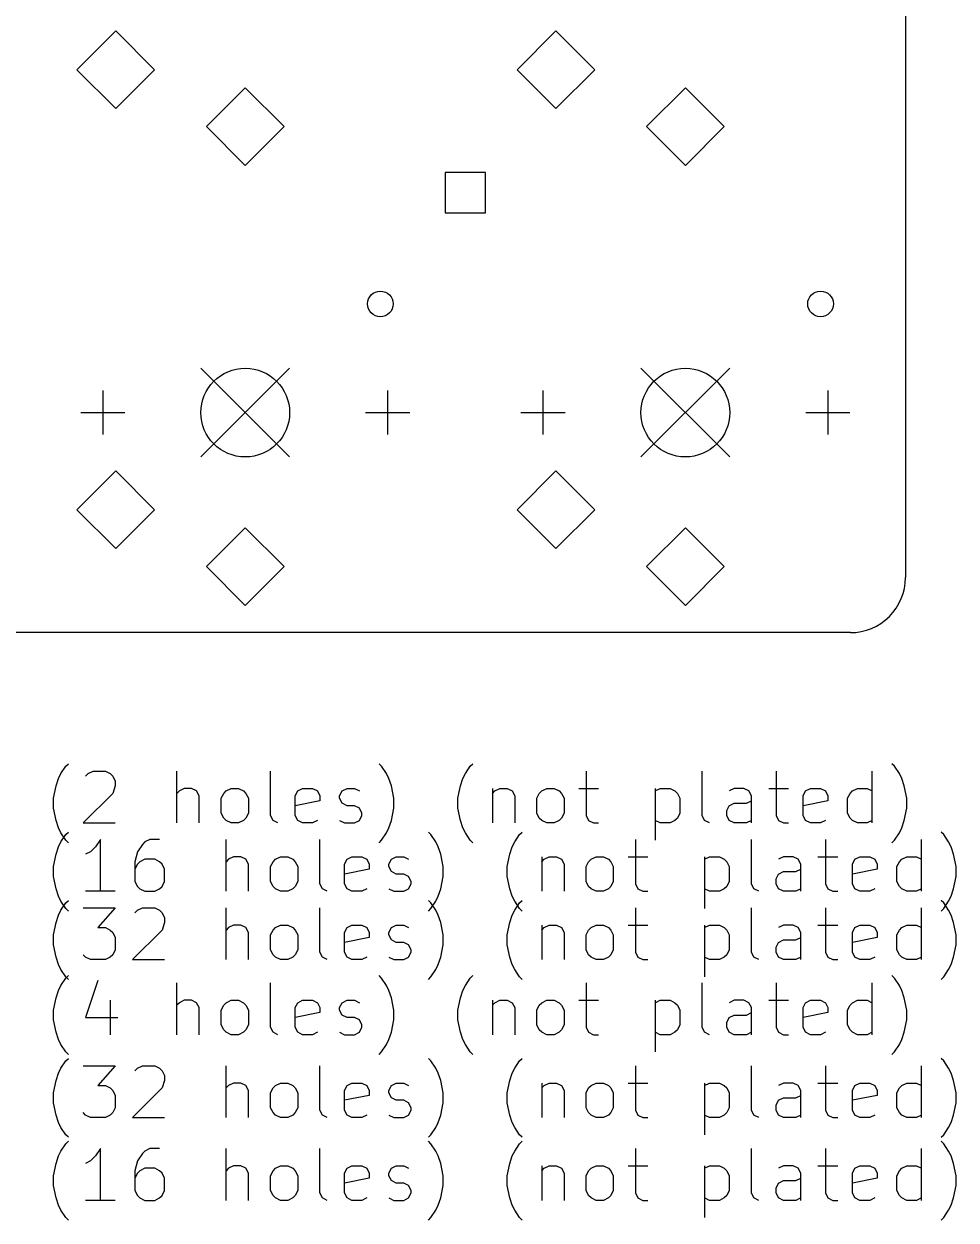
# Model space of a CAD drawing. Extents: x 72.3 to 144.3, y -105.6 to -13.5.
# Drawn here: x 108.33 to 144.33, y -105.57 to -59.36 of the extents above; entities that cross this region are included whole.
import ezdxf

# ---------------------------------------------------------------- set-up
doc = ezdxf.new("R2010")
doc.units = 0
doc.layers.add('BLACK', color=7, linetype='CONTINUOUS')

msp = doc.modelspace()

# ---------------------------------------------------------------- linework, layer by layer
at = {"layer": 'BLACK', "linetype": 'CONTINUOUS'}
for p, q in [((142.375, -17), (142.375, -80.75)), ((111.875, -59.625), (110.375, -61.125)), ((113.375, -61.125), (111.875, -59.625)), ((128.875, -59.625), (127.375, -61.125)), ((130.375, -61.125), (128.875, -59.625)), ((110.375, -61.125), (111.875, -62.625)), ((111.875, -62.625), (113.375, -61.125)), ((127.375, -61.125), (128.875, -62.625)), ((128.875, -62.625), (130.375, -61.125)), ((116.875, -61.825), (115.375, -63.325)), ((118.375, -63.325), (116.875, -61.825)), ((133.875, -61.825), (132.375, -63.325)), ((135.375, -63.325), (133.875, -61.825)), ((115.375, -63.325), (116.875, -64.825)), ((116.875, -64.825), (118.375, -63.325)), ((132.375, -63.325), (133.875, -64.825)), ((133.875, -64.825), (135.375, -63.325)), ((126.153, -65.0971), (124.597, -65.0971)), ((124.597, -65.0971), (124.597, -66.6528)), ((126.153, -66.6528), (126.153, -65.0971)), ((124.597, -66.6528), (126.153, -66.6528)), ((115.16, -72.6605), (118.589, -76.0895)), ((118.589, -72.6605), (115.16, -76.0895)), ((132.16, -72.6605), (135.589, -76.0895)), ((135.589, -72.6605), (132.16, -76.0895)), ((111.375, -73.5241), (111.375, -75.2259)), ((122.375, -73.5241), (122.375, -75.2259)), ((128.375, -73.5241), (128.375, -75.2259)), ((139.375, -73.5241), (139.375, -75.2259)), ((110.524, -74.375), (112.226, -74.375)), ((121.524, -74.375), (123.226, -74.375)), ((127.524, -74.375), (129.226, -74.375)), ((138.524, -74.375), (140.226, -74.375)), ((111.875, -76.625), (110.375, -78.125)), ((113.375, -78.125), (111.875, -76.625)), ((128.875, -76.625), (127.375, -78.125)), ((130.375, -78.125), (128.875, -76.625)), ((110.375, -78.125), (111.875, -79.625)), ((111.875, -79.625), (113.375, -78.125)), ((127.375, -78.125), (128.875, -79.625)), ((128.875, -79.625), (130.375, -78.125)), ((116.875, -78.825), (115.375, -80.325)), ((118.375, -80.325), (116.875, -78.825)), ((133.875, -78.825), (132.375, -80.325)), ((135.375, -80.325), (133.875, -78.825)), ((115.375, -80.325), (116.875, -81.825)), ((116.875, -81.825), (118.375, -80.325)), ((132.375, -80.325), (133.875, -81.825)), ((133.875, -81.825), (135.375, -80.325)), ((140.25, -82.875), (75.7916, -82.875)), ((109.758, -88.325), (109.949, -88.0392)), ((109.949, -88.0392), (110.044, -87.944)), ((110.806, -88.325), (110.996, -88.2297)), ((110.996, -88.2297), (111.473, -88.2297)), ((111.473, -88.2297), (111.663, -88.325)), ((114.234, -90.2297), (114.234, -88.2297)), ((117.854, -89.944), (117.854, -88.2297)), ((122.139, -88.0392), (122.044, -87.944)), ((122.33, -88.325), (122.139, -88.0392)), ((125.377, -88.325), (125.568, -88.0392)), ((125.568, -88.0392), (125.663, -87.944)), ((130.044, -88.2297), (130.044, -89.944)), ((134.52, -89.944), (134.52, -88.2297)), ((137.377, -88.2297), (137.377, -89.944)), ((141.092, -90.2297), (141.092, -88.2297)), ((141.949, -88.0392), (141.854, -87.944)), ((142.139, -88.325), (141.949, -88.0392)), ((109.568, -88.8012), (109.663, -88.5154)), ((109.663, -88.5154), (109.758, -88.325)), ((110.711, -88.4202), (110.806, -88.325)), ((111.663, -88.325), (111.758, -88.4202)), ((111.758, -88.4202), (111.854, -88.6107)), ((111.854, -88.6107), (111.854, -88.8012)), ((122.425, -88.5154), (122.33, -88.325)), ((122.52, -88.8012), (122.425, -88.5154)), ((125.187, -88.8012), (125.282, -88.5154)), ((125.282, -88.5154), (125.377, -88.325)), ((142.234, -88.5154), (142.139, -88.325)), ((142.33, -88.8012), (142.234, -88.5154)), ((109.473, -89.2773), (109.568, -88.8012)), ((111.758, -89.0869), (110.615, -90.2297)), ((111.854, -88.8012), (111.758, -89.0869)), ((114.33, -88.9916), (114.234, -89.0869)), ((114.52, -88.8964), (114.33, -88.9916)), ((114.806, -88.8964), (114.52, -88.8964)), ((114.996, -88.9916), (114.806, -88.8964)), ((115.092, -89.1821), (114.996, -88.9916)), ((115.092, -90.2297), (115.092, -89.1821)), ((115.949, -89.2773), (116.044, -89.0869)), ((116.044, -89.0869), (116.139, -88.9916)), ((116.139, -88.9916), (116.33, -88.8964)), ((116.33, -88.8964), (116.615, -88.8964)), ((116.615, -88.8964), (116.806, -88.9916)), ((116.806, -88.9916), (116.901, -89.0869)), ((116.901, -89.0869), (116.996, -89.2773)), ((118.806, -89.1821), (118.901, -88.9916)), ((118.806, -89.944), (118.806, -89.1821)), ((118.901, -88.9916), (119.092, -88.8964)), ((119.092, -88.8964), (119.473, -88.8964)), ((119.473, -88.8964), (119.663, -88.9916)), ((119.663, -88.9916), (119.758, -89.1821)), ((119.758, -89.1821), (119.758, -89.3726)), ((120.52, -89.1821), (120.615, -88.9916)), ((120.52, -89.2773), (120.52, -89.1821)), ((120.615, -88.9916), (120.806, -88.8964)), ((120.806, -88.8964), (121.092, -88.8964)), ((121.092, -88.8964), (121.282, -88.9916)), ((122.615, -89.2773), (122.52, -88.8012)), ((125.092, -89.2773), (125.187, -88.8012)), ((126.425, -88.8964), (126.425, -90.2297)), ((126.425, -89.0869), (126.52, -88.9916)), ((126.52, -88.9916), (126.711, -88.8964)), ((126.711, -88.8964), (126.996, -88.8964)), ((126.996, -88.8964), (127.187, -88.9916)), ((127.187, -88.9916), (127.282, -89.1821)), ((127.282, -89.1821), (127.282, -90.2297)), ((128.139, -89.2773), (128.234, -89.0869)), ((128.234, -89.0869), (128.33, -88.9916)), ((128.33, -88.9916), (128.52, -88.8964)), ((128.52, -88.8964), (128.806, -88.8964)), ((128.806, -88.8964), (128.996, -88.9916)), ((128.996, -88.9916), (129.092, -89.0869)), ((129.092, -89.0869), (129.187, -89.2773)), ((129.758, -88.8964), (130.52, -88.8964)), ((132.711, -88.8964), (132.711, -90.8964)), ((132.711, -88.9916), (132.901, -88.8964)), ((132.901, -88.8964), (133.282, -88.8964)), ((133.282, -88.8964), (133.473, -88.9916)), ((133.473, -88.9916), (133.568, -89.0869)), ((133.568, -89.0869), (133.663, -89.2773)), ((135.758, -88.8964), (135.568, -88.9916)), ((136.139, -88.8964), (135.758, -88.8964)), ((136.33, -88.9916), (136.139, -88.8964)), ((136.425, -89.1821), (136.33, -88.9916)), ((136.425, -90.2297), (136.425, -89.1821)), ((137.092, -88.8964), (137.854, -88.8964)), ((138.425, -89.1821), (138.52, -88.9916)), ((138.425, -89.944), (138.425, -89.1821)), ((138.52, -88.9916), (138.711, -88.8964)), ((138.711, -88.8964), (139.092, -88.8964)), ((139.092, -88.8964), (139.282, -88.9916)), ((139.282, -88.9916), (139.377, -89.1821)), ((139.377, -89.1821), (139.377, -89.3726)), ((140.139, -89.2773), (140.234, -89.0869)), ((140.234, -89.0869), (140.33, -88.9916)), ((140.33, -88.9916), (140.52, -88.8964)), ((140.52, -88.8964), (140.901, -88.8964)), ((140.901, -88.8964), (141.092, -88.9916)), ((142.425, -89.2773), (142.33, -88.8012)), ((109.473, -89.6583), (109.473, -89.2773)), ((109.568, -90.1345), (109.473, -89.6583)), ((115.949, -89.8488), (115.949, -89.2773)), ((116.996, -89.2773), (116.996, -89.8488)), ((119.758, -89.3726), (118.806, -89.5631)), ((120.615, -89.4678), (120.52, -89.2773)), ((120.806, -89.5631), (120.615, -89.4678)), ((121.092, -89.5631), (120.806, -89.5631)), ((121.282, -89.6583), (121.092, -89.5631)), ((121.377, -89.8488), (121.282, -89.6583)), ((122.52, -90.1345), (122.615, -89.6583)), ((122.615, -89.6583), (122.615, -89.2773)), ((125.092, -89.6583), (125.092, -89.2773)), ((125.187, -90.1345), (125.092, -89.6583)), ((128.139, -89.8488), (128.139, -89.2773)), ((129.187, -89.2773), (129.187, -89.8488)), ((133.663, -89.2773), (133.663, -89.8488)), ((135.473, -89.7535), (135.568, -89.5631)), ((135.568, -89.5631), (135.758, -89.4678)), ((135.758, -89.4678), (136.234, -89.4678)), ((136.234, -89.4678), (136.425, -89.3726)), ((139.377, -89.3726), (138.425, -89.5631)), ((140.139, -89.8488), (140.139, -89.2773)), ((142.33, -90.1345), (142.425, -89.6583)), ((142.425, -89.6583), (142.425, -89.2773)), ((116.044, -90.0392), (115.949, -89.8488)), ((116.139, -90.1345), (116.044, -90.0392)), ((116.901, -90.0392), (116.806, -90.1345)), ((116.996, -89.8488), (116.901, -90.0392)), ((117.949, -90.1345), (117.854, -89.944)), ((118.901, -90.1345), (118.806, -89.944)), ((121.282, -90.1345), (121.377, -89.944)), ((121.377, -89.944), (121.377, -89.8488)), ((128.234, -90.0392), (128.139, -89.8488)), ((128.33, -90.1345), (128.234, -90.0392)), ((129.092, -90.0392), (128.996, -90.1345)), ((129.187, -89.8488), (129.092, -90.0392)), ((130.044, -89.944), (130.139, -90.1345)), ((133.568, -90.0392), (133.473, -90.1345)), ((133.663, -89.8488), (133.568, -90.0392)), ((134.615, -90.1345), (134.52, -89.944)), ((135.473, -89.944), (135.473, -89.7535)), ((135.568, -90.1345), (135.473, -89.944)), ((137.377, -89.944), (137.473, -90.1345)), ((138.52, -90.1345), (138.425, -89.944)), ((140.234, -90.0392), (140.139, -89.8488)), ((140.33, -90.1345), (140.234, -90.0392)), ((109.663, -90.4202), (109.568, -90.1345)), ((109.758, -90.6107), (109.663, -90.4202)), ((110.615, -90.2297), (111.854, -90.2297)), ((116.33, -90.2297), (116.139, -90.1345)), ((116.615, -90.2297), (116.33, -90.2297)), ((116.806, -90.1345), (116.615, -90.2297)), ((118.139, -90.2297), (117.949, -90.1345)), ((119.092, -90.2297), (118.901, -90.1345)), ((119.473, -90.2297), (119.092, -90.2297)), ((119.663, -90.1345), (119.473, -90.2297)), ((120.52, -90.1345), (120.711, -90.2297)), ((120.711, -90.2297), (121.092, -90.2297)), ((121.092, -90.2297), (121.282, -90.1345)), ((122.33, -90.6107), (122.425, -90.4202)), ((122.425, -90.4202), (122.52, -90.1345)), ((125.282, -90.4202), (125.187, -90.1345)), ((125.377, -90.6107), (125.282, -90.4202)), ((128.52, -90.2297), (128.33, -90.1345)), ((128.806, -90.2297), (128.52, -90.2297)), ((128.996, -90.1345), (128.806, -90.2297)), ((130.139, -90.1345), (130.33, -90.2297)), ((130.33, -90.2297), (130.52, -90.2297)), ((132.901, -90.2297), (132.711, -90.1345)), ((133.282, -90.2297), (132.901, -90.2297)), ((133.473, -90.1345), (133.282, -90.2297)), ((134.806, -90.2297), (134.615, -90.1345)), ((135.758, -90.2297), (135.568, -90.1345)), ((136.234, -90.2297), (135.758, -90.2297)), ((136.425, -90.1345), (136.234, -90.2297)), ((137.473, -90.1345), (137.663, -90.2297)), ((137.663, -90.2297), (137.854, -90.2297)), ((138.711, -90.2297), (138.52, -90.1345)), ((139.092, -90.2297), (138.711, -90.2297)), ((139.282, -90.1345), (139.092, -90.2297)), ((140.52, -90.2297), (140.33, -90.1345)), ((140.901, -90.2297), (140.52, -90.2297)), ((141.092, -90.1345), (140.901, -90.2297)), ((142.139, -90.6107), (142.234, -90.4202)), ((142.234, -90.4202), (142.33, -90.1345)), ((109.663, -91.1554), (109.758, -90.965)), ((109.949, -90.8964), (109.758, -90.6107)), ((109.758, -90.965), (109.949, -90.6792)), ((109.949, -90.6792), (110.044, -90.584)), ((110.044, -90.9916), (109.949, -90.8964)), ((111.282, -90.8697), (111.092, -91.1554)), ((111.282, -92.8697), (111.282, -90.8697)), ((112.996, -90.965), (112.901, -91.0602)), ((113.187, -90.8697), (112.996, -90.965)), ((113.568, -90.8697), (113.187, -90.8697)), ((116.139, -92.8697), (116.139, -90.8697)), ((119.758, -92.584), (119.758, -90.8697)), ((122.044, -90.9916), (122.139, -90.8964)), ((122.139, -90.8964), (122.33, -90.6107)), ((124.044, -90.6792), (123.949, -90.584)), ((124.234, -90.965), (124.044, -90.6792)), ((124.33, -91.1554), (124.234, -90.965)), ((125.568, -90.8964), (125.377, -90.6107)), ((125.663, -90.9916), (125.568, -90.8964)), ((127.187, -91.1554), (127.282, -90.965)), ((127.282, -90.965), (127.473, -90.6792)), ((127.473, -90.6792), (127.568, -90.584)), ((131.949, -90.8697), (131.949, -92.584)), ((136.425, -92.584), (136.425, -90.8697)), ((139.282, -90.8697), (139.282, -92.584)), ((141.854, -90.9916), (141.949, -90.8964)), ((141.949, -90.8964), (142.139, -90.6107)), ((142.996, -92.8697), (142.996, -90.8697)), ((143.854, -90.6792), (143.758, -90.584)), ((144.044, -90.965), (143.854, -90.6792)), ((144.139, -91.1554), (144.044, -90.965)), ((109.473, -91.9173), (109.568, -91.4412)), ((109.568, -91.4412), (109.663, -91.1554)), ((110.901, -91.3459), (110.711, -91.4412)), ((111.092, -91.1554), (110.901, -91.3459)), ((112.711, -91.3459), (112.615, -91.7269)), ((112.901, -91.0602), (112.711, -91.3459)), ((124.425, -91.4412), (124.33, -91.1554)), ((124.52, -91.9173), (124.425, -91.4412)), ((126.996, -91.9173), (127.092, -91.4412)), ((127.092, -91.4412), (127.187, -91.1554)), ((144.234, -91.4412), (144.139, -91.1554)), ((144.33, -91.9173), (144.234, -91.4412)), ((109.473, -92.2983), (109.473, -91.9173)), ((112.615, -91.7269), (112.615, -92.4888)), ((112.711, -91.8221), (112.615, -92.0126)), ((112.806, -91.7269), (112.711, -91.8221)), ((112.996, -91.6316), (112.806, -91.7269)), ((113.377, -91.6316), (112.996, -91.6316)), ((113.568, -91.7269), (113.377, -91.6316)), ((113.663, -91.8221), (113.568, -91.7269)), ((113.758, -92.0126), (113.663, -91.8221)), ((116.234, -91.6316), (116.139, -91.7269)), ((116.425, -91.5364), (116.234, -91.6316)), ((116.711, -91.5364), (116.425, -91.5364)), ((116.901, -91.6316), (116.711, -91.5364)), ((116.996, -91.8221), (116.901, -91.6316)), ((116.996, -92.8697), (116.996, -91.8221)), ((117.854, -91.9173), (117.949, -91.7269)), ((117.854, -92.4888), (117.854, -91.9173)), ((117.949, -91.7269), (118.044, -91.6316)), ((118.044, -91.6316), (118.234, -91.5364)), ((118.234, -91.5364), (118.52, -91.5364)), ((118.52, -91.5364), (118.711, -91.6316)), ((118.711, -91.6316), (118.806, -91.7269)), ((118.806, -91.7269), (118.901, -91.9173)), ((118.901, -91.9173), (118.901, -92.4888)), ((120.711, -91.8221), (120.806, -91.6316)), ((120.711, -92.584), (120.711, -91.8221)), ((120.806, -91.6316), (120.996, -91.5364)), ((120.996, -91.5364), (121.377, -91.5364)), ((121.377, -91.5364), (121.568, -91.6316)), ((121.568, -91.6316), (121.663, -91.8221)), ((121.663, -91.8221), (121.663, -92.0126)), ((122.425, -91.8221), (122.52, -91.6316)), ((122.425, -91.9173), (122.425, -91.8221)), ((122.52, -92.1078), (122.425, -91.9173)), ((122.52, -91.6316), (122.711, -91.5364)), ((122.711, -91.5364), (122.996, -91.5364)), ((122.996, -91.5364), (123.187, -91.6316)), ((124.52, -92.2983), (124.52, -91.9173)), ((126.996, -92.2983), (126.996, -91.9173)), ((128.33, -91.5364), (128.33, -92.8697)), ((128.33, -91.7269), (128.425, -91.6316)), ((128.425, -91.6316), (128.615, -91.5364)), ((128.615, -91.5364), (128.901, -91.5364)), ((128.901, -91.5364), (129.092, -91.6316)), ((129.092, -91.6316), (129.187, -91.8221)), ((129.187, -91.8221), (129.187, -92.8697)), ((130.044, -91.9173), (130.139, -91.7269)), ((130.044, -92.4888), (130.044, -91.9173)), ((130.139, -91.7269), (130.234, -91.6316)), ((130.234, -91.6316), (130.425, -91.5364)), ((130.425, -91.5364), (130.711, -91.5364)), ((130.711, -91.5364), (130.901, -91.6316)), ((130.901, -91.6316), (130.996, -91.7269)), ((130.996, -91.7269), (131.092, -91.9173)), ((131.092, -91.9173), (131.092, -92.4888)), ((131.663, -91.5364), (132.425, -91.5364)), ((134.615, -91.5364), (134.615, -93.5364)), ((134.615, -91.6316), (134.806, -91.5364)), ((134.806, -91.5364), (135.187, -91.5364)), ((135.187, -91.5364), (135.377, -91.6316)), ((135.377, -91.6316), (135.473, -91.7269)), ((135.473, -91.7269), (135.568, -91.9173)), ((135.568, -91.9173), (135.568, -92.4888)), ((137.663, -91.5364), (137.473, -91.6316)), ((138.044, -91.5364), (137.663, -91.5364)), ((138.234, -91.6316), (138.044, -91.5364)), ((138.33, -91.8221), (138.234, -91.6316)), ((138.33, -92.8697), (138.33, -91.8221)), ((138.996, -91.5364), (139.758, -91.5364)), ((140.33, -91.8221), (140.425, -91.6316)), ((140.33, -92.584), (140.33, -91.8221)), ((140.425, -91.6316), (140.615, -91.5364)), ((140.615, -91.5364), (140.996, -91.5364)), ((140.996, -91.5364), (141.187, -91.6316)), ((141.187, -91.6316), (141.282, -91.8221)), ((141.282, -91.8221), (141.282, -92.0126)), ((142.044, -91.9173), (142.139, -91.7269)), ((142.044, -92.4888), (142.044, -91.9173)), ((142.139, -91.7269), (142.234, -91.6316)), ((142.234, -91.6316), (142.425, -91.5364)), ((142.425, -91.5364), (142.806, -91.5364)), ((142.806, -91.5364), (142.996, -91.6316)), ((144.33, -92.2983), (144.33, -91.9173)), ((109.568, -92.7745), (109.473, -92.2983)), ((113.758, -92.4888), (113.758, -92.0126)), ((121.663, -92.0126), (120.711, -92.2031)), ((122.711, -92.2031), (122.52, -92.1078)), ((122.996, -92.2031), (122.711, -92.2031)), ((123.187, -92.2983), (122.996, -92.2031)), ((123.282, -92.4888), (123.187, -92.2983)), ((124.425, -92.7745), (124.52, -92.2983)), ((127.092, -92.7745), (126.996, -92.2983)), ((137.377, -92.3935), (137.473, -92.2031)), ((137.377, -92.584), (137.377, -92.3935)), ((137.473, -92.2031), (137.663, -92.1078)), ((137.663, -92.1078), (138.139, -92.1078)), ((138.139, -92.1078), (138.33, -92.0126)), ((141.282, -92.0126), (140.33, -92.2031)), ((144.234, -92.7745), (144.33, -92.2983)), ((109.663, -93.0602), (109.568, -92.7745)), ((111.854, -92.8697), (110.711, -92.8697)), ((112.615, -92.4888), (112.711, -92.6792)), ((112.711, -92.6792), (112.806, -92.7745)), ((112.806, -92.7745), (112.996, -92.8697)), ((112.996, -92.8697), (113.377, -92.8697)), ((113.377, -92.8697), (113.568, -92.7745)), ((113.568, -92.7745), (113.663, -92.6792)), ((113.663, -92.6792), (113.758, -92.4888)), ((117.949, -92.6792), (117.854, -92.4888)), ((118.044, -92.7745), (117.949, -92.6792)), ((118.234, -92.8697), (118.044, -92.7745)), ((118.52, -92.8697), (118.234, -92.8697)), ((118.711, -92.7745), (118.52, -92.8697)), ((118.806, -92.6792), (118.711, -92.7745)), ((118.901, -92.4888), (118.806, -92.6792)), ((119.854, -92.7745), (119.758, -92.584)), ((120.044, -92.8697), (119.854, -92.7745)), ((120.806, -92.7745), (120.711, -92.584)), ((120.996, -92.8697), (120.806, -92.7745)), ((121.377, -92.8697), (120.996, -92.8697)), ((121.568, -92.7745), (121.377, -92.8697)), ((122.425, -92.7745), (122.615, -92.8697)), ((122.615, -92.8697), (122.996, -92.8697)), ((122.996, -92.8697), (123.187, -92.7745)), ((123.187, -92.7745), (123.282, -92.584)), ((123.282, -92.584), (123.282, -92.4888)), ((124.33, -93.0602), (124.425, -92.7745)), ((127.187, -93.0602), (127.092, -92.7745)), ((130.139, -92.6792), (130.044, -92.4888)), ((130.234, -92.7745), (130.139, -92.6792)), ((130.425, -92.8697), (130.234, -92.7745)), ((130.711, -92.8697), (130.425, -92.8697)), ((130.901, -92.7745), (130.711, -92.8697)), ((130.996, -92.6792), (130.901, -92.7745)), ((131.092, -92.4888), (130.996, -92.6792)), ((131.949, -92.584), (132.044, -92.7745)), ((132.044, -92.7745), (132.234, -92.8697)), ((132.234, -92.8697), (132.425, -92.8697)), ((134.806, -92.8697), (134.615, -92.7745)), ((135.187, -92.8697), (134.806, -92.8697)), ((135.377, -92.7745), (135.187, -92.8697)), ((135.473, -92.6792), (135.377, -92.7745)), ((135.568, -92.4888), (135.473, -92.6792)), ((136.52, -92.7745), (136.425, -92.584)), ((136.711, -92.8697), (136.52, -92.7745)), ((137.473, -92.7745), (137.377, -92.584)), ((137.663, -92.8697), (137.473, -92.7745)), ((138.139, -92.8697), (137.663, -92.8697)), ((138.33, -92.7745), (138.139, -92.8697)), ((139.282, -92.584), (139.377, -92.7745)), ((139.377, -92.7745), (139.568, -92.8697)), ((139.568, -92.8697), (139.758, -92.8697)), ((140.425, -92.7745), (140.33, -92.584)), ((140.615, -92.8697), (140.425, -92.7745)), ((140.996, -92.8697), (140.615, -92.8697)), ((141.187, -92.7745), (140.996, -92.8697)), ((142.139, -92.6792), (142.044, -92.4888)), ((142.234, -92.7745), (142.139, -92.6792)), ((142.425, -92.8697), (142.234, -92.7745)), ((142.806, -92.8697), (142.425, -92.8697)), ((142.996, -92.7745), (142.806, -92.8697)), ((144.139, -93.0602), (144.234, -92.7745)), ((109.758, -93.2507), (109.663, -93.0602)), ((109.949, -93.5364), (109.758, -93.2507)), ((109.758, -93.605), (109.949, -93.3192)), ((109.949, -93.3192), (110.044, -93.224)), ((124.044, -93.3192), (123.949, -93.224)), ((124.044, -93.5364), (124.234, -93.2507)), ((124.234, -93.605), (124.044, -93.3192)), ((124.234, -93.2507), (124.33, -93.0602)), ((127.282, -93.2507), (127.187, -93.0602)), ((127.473, -93.5364), (127.282, -93.2507)), ((127.282, -93.605), (127.473, -93.3192)), ((127.473, -93.3192), (127.568, -93.224)), ((143.854, -93.3192), (143.758, -93.224)), ((143.854, -93.5364), (144.044, -93.2507)), ((144.044, -93.605), (143.854, -93.3192)), ((144.044, -93.2507), (144.139, -93.0602)), ((109.568, -94.0812), (109.663, -93.7954)), ((109.663, -93.7954), (109.758, -93.605)), ((110.044, -93.6316), (109.949, -93.5364)), ((110.615, -93.5097), (111.854, -93.5097)), ((111.854, -93.5097), (111.187, -94.2716)), ((112.615, -93.7002), (112.711, -93.605)), ((112.711, -93.605), (112.901, -93.5097)), ((112.901, -93.5097), (113.377, -93.5097)), ((113.377, -93.5097), (113.568, -93.605)), ((113.568, -93.605), (113.663, -93.7002)), ((113.663, -93.7002), (113.758, -93.8907)), ((116.139, -95.5097), (116.139, -93.5097)), ((119.758, -95.224), (119.758, -93.5097)), ((123.949, -93.6316), (124.044, -93.5364)), ((124.33, -93.7954), (124.234, -93.605)), ((124.425, -94.0812), (124.33, -93.7954)), ((127.092, -94.0812), (127.187, -93.7954)), ((127.187, -93.7954), (127.282, -93.605)), ((127.568, -93.6316), (127.473, -93.5364)), ((131.949, -93.5097), (131.949, -95.224)), ((136.425, -95.224), (136.425, -93.5097)), ((139.282, -93.5097), (139.282, -95.224)), ((142.996, -95.5097), (142.996, -93.5097)), ((143.758, -93.6316), (143.854, -93.5364)), ((144.139, -93.7954), (144.044, -93.605)), ((144.234, -94.0812), (144.139, -93.7954)), ((109.473, -94.5573), (109.568, -94.0812)), ((111.187, -94.2716), (111.473, -94.2716)), ((111.473, -94.2716), (111.663, -94.3669)), ((113.758, -94.0812), (113.663, -94.3669)), ((113.758, -93.8907), (113.758, -94.0812)), ((116.234, -94.2716), (116.139, -94.3669)), ((116.425, -94.1764), (116.234, -94.2716)), ((116.711, -94.1764), (116.425, -94.1764)), ((116.901, -94.2716), (116.711, -94.1764)), ((116.996, -94.4621), (116.901, -94.2716)), ((117.949, -94.3669), (118.044, -94.2716)), ((118.044, -94.2716), (118.234, -94.1764)), ((118.234, -94.1764), (118.52, -94.1764)), ((118.52, -94.1764), (118.711, -94.2716)), ((118.711, -94.2716), (118.806, -94.3669)), ((120.711, -94.4621), (120.806, -94.2716)), ((120.806, -94.2716), (120.996, -94.1764)), ((120.996, -94.1764), (121.377, -94.1764)), ((121.377, -94.1764), (121.568, -94.2716)), ((121.568, -94.2716), (121.663, -94.4621)), ((122.425, -94.4621), (122.52, -94.2716)), ((122.52, -94.2716), (122.711, -94.1764)), ((122.711, -94.1764), (122.996, -94.1764)), ((122.996, -94.1764), (123.187, -94.2716)), ((124.52, -94.5573), (124.425, -94.0812)), ((126.996, -94.5573), (127.092, -94.0812)), ((128.33, -94.1764), (128.33, -95.5097)), ((128.33, -94.3669), (128.425, -94.2716)), ((128.425, -94.2716), (128.615, -94.1764)), ((128.615, -94.1764), (128.901, -94.1764)), ((128.901, -94.1764), (129.092, -94.2716)), ((129.092, -94.2716), (129.187, -94.4621)), ((130.139, -94.3669), (130.234, -94.2716)), ((130.234, -94.2716), (130.425, -94.1764)), ((130.425, -94.1764), (130.711, -94.1764)), ((130.711, -94.1764), (130.901, -94.2716)), ((130.901, -94.2716), (130.996, -94.3669)), ((131.663, -94.1764), (132.425, -94.1764)), ((134.615, -94.1764), (134.615, -96.1764)), ((134.615, -94.2716), (134.806, -94.1764)), ((134.806, -94.1764), (135.187, -94.1764)), ((135.187, -94.1764), (135.377, -94.2716)), ((135.377, -94.2716), (135.473, -94.3669)), ((137.663, -94.1764), (137.473, -94.2716)), ((138.044, -94.1764), (137.663, -94.1764)), ((138.234, -94.2716), (138.044, -94.1764)), ((138.33, -94.4621), (138.234, -94.2716)), ((138.996, -94.1764), (139.758, -94.1764)), ((140.33, -94.4621), (140.425, -94.2716)), ((140.425, -94.2716), (140.615, -94.1764)), ((140.615, -94.1764), (140.996, -94.1764)), ((140.996, -94.1764), (141.187, -94.2716)), ((141.187, -94.2716), (141.282, -94.4621)), ((142.139, -94.3669), (142.234, -94.2716)), ((142.234, -94.2716), (142.425, -94.1764)), ((142.425, -94.1764), (142.806, -94.1764)), ((142.806, -94.1764), (142.996, -94.2716)), ((144.33, -94.5573), (144.234, -94.0812)), ((109.473, -94.9383), (109.473, -94.5573)), ((111.663, -94.3669), (111.758, -94.4621)), ((111.758, -94.4621), (111.854, -94.6526)), ((111.854, -94.6526), (111.854, -95.1288)), ((113.663, -94.3669), (112.52, -95.5097)), ((116.996, -95.5097), (116.996, -94.4621)), ((117.854, -94.5573), (117.949, -94.3669)), ((117.854, -95.1288), (117.854, -94.5573)), ((118.806, -94.3669), (118.901, -94.5573)), ((118.901, -94.5573), (118.901, -95.1288)), ((120.711, -95.224), (120.711, -94.4621)), ((121.663, -94.6526), (120.711, -94.8431)), ((121.663, -94.4621), (121.663, -94.6526)), ((122.425, -94.5573), (122.425, -94.4621)), ((122.52, -94.7478), (122.425, -94.5573)), ((124.52, -94.9383), (124.52, -94.5573)), ((126.996, -94.9383), (126.996, -94.5573)), ((129.187, -94.4621), (129.187, -95.5097)), ((130.044, -94.5573), (130.139, -94.3669)), ((130.044, -95.1288), (130.044, -94.5573)), ((130.996, -94.3669), (131.092, -94.5573)), ((131.092, -94.5573), (131.092, -95.1288)), ((135.473, -94.3669), (135.568, -94.5573)), ((135.568, -94.5573), (135.568, -95.1288)), ((138.139, -94.7478), (138.33, -94.6526)), ((138.33, -95.5097), (138.33, -94.4621)), ((140.33, -95.224), (140.33, -94.4621)), ((141.282, -94.6526), (140.33, -94.8431)), ((141.282, -94.4621), (141.282, -94.6526)), ((142.044, -94.5573), (142.139, -94.3669)), ((142.044, -95.1288), (142.044, -94.5573)), ((144.33, -94.9383), (144.33, -94.5573)), ((109.568, -95.4145), (109.473, -94.9383)), ((111.854, -95.1288), (111.758, -95.3192)), ((117.949, -95.3192), (117.854, -95.1288)), ((118.901, -95.1288), (118.806, -95.3192)), ((122.711, -94.8431), (122.52, -94.7478)), ((122.996, -94.8431), (122.711, -94.8431)), ((123.187, -94.9383), (122.996, -94.8431)), ((123.282, -95.1288), (123.187, -94.9383)), ((123.282, -95.224), (123.282, -95.1288)), ((124.425, -95.4145), (124.52, -94.9383)), ((127.092, -95.4145), (126.996, -94.9383)), ((130.139, -95.3192), (130.044, -95.1288)), ((131.092, -95.1288), (130.996, -95.3192)), ((135.568, -95.1288), (135.473, -95.3192)), ((137.377, -95.0335), (137.473, -94.8431)), ((137.377, -95.224), (137.377, -95.0335)), ((137.473, -94.8431), (137.663, -94.7478)), ((137.663, -94.7478), (138.139, -94.7478)), ((142.139, -95.3192), (142.044, -95.1288)), ((144.234, -95.4145), (144.33, -94.9383)), ((109.663, -95.7002), (109.568, -95.4145)), ((110.711, -95.4145), (110.615, -95.3192)), ((110.901, -95.5097), (110.711, -95.4145)), ((111.473, -95.5097), (110.901, -95.5097)), ((111.663, -95.4145), (111.473, -95.5097)), ((111.758, -95.3192), (111.663, -95.4145)), ((112.52, -95.5097), (113.758, -95.5097)), ((118.044, -95.4145), (117.949, -95.3192)), ((118.234, -95.5097), (118.044, -95.4145)), ((118.52, -95.5097), (118.234, -95.5097)), ((118.711, -95.4145), (118.52, -95.5097)), ((118.806, -95.3192), (118.711, -95.4145)), ((119.854, -95.4145), (119.758, -95.224)), ((120.044, -95.5097), (119.854, -95.4145)), ((120.806, -95.4145), (120.711, -95.224)), ((120.996, -95.5097), (120.806, -95.4145)), ((121.377, -95.5097), (120.996, -95.5097)), ((121.568, -95.4145), (121.377, -95.5097)), ((122.425, -95.4145), (122.615, -95.5097)), ((122.615, -95.5097), (122.996, -95.5097)), ((122.996, -95.5097), (123.187, -95.4145)), ((123.187, -95.4145), (123.282, -95.224)), ((124.33, -95.7002), (124.425, -95.4145)), ((127.187, -95.7002), (127.092, -95.4145)), ((130.234, -95.4145), (130.139, -95.3192)), ((130.425, -95.5097), (130.234, -95.4145)), ((130.711, -95.5097), (130.425, -95.5097)), ((130.901, -95.4145), (130.711, -95.5097)), ((130.996, -95.3192), (130.901, -95.4145)), ((131.949, -95.224), (132.044, -95.4145)), ((132.044, -95.4145), (132.234, -95.5097)), ((132.234, -95.5097), (132.425, -95.5097)), ((134.806, -95.5097), (134.615, -95.4145)), ((135.187, -95.5097), (134.806, -95.5097)), ((135.377, -95.4145), (135.187, -95.5097)), ((135.473, -95.3192), (135.377, -95.4145)), ((136.52, -95.4145), (136.425, -95.224)), ((136.711, -95.5097), (136.52, -95.4145)), ((137.473, -95.4145), (137.377, -95.224)), ((137.663, -95.5097), (137.473, -95.4145)), ((138.139, -95.5097), (137.663, -95.5097)), ((138.33, -95.4145), (138.139, -95.5097)), ((139.282, -95.224), (139.377, -95.4145)), ((139.377, -95.4145), (139.568, -95.5097)), ((139.568, -95.5097), (139.758, -95.5097)), ((140.425, -95.4145), (140.33, -95.224)), ((140.615, -95.5097), (140.425, -95.4145)), ((140.996, -95.5097), (140.615, -95.5097)), ((141.187, -95.4145), (140.996, -95.5097)), ((142.234, -95.4145), (142.139, -95.3192)), ((142.425, -95.5097), (142.234, -95.4145)), ((142.806, -95.5097), (142.425, -95.5097)), ((142.996, -95.4145), (142.806, -95.5097)), ((144.139, -95.7002), (144.234, -95.4145)), ((109.758, -95.8907), (109.663, -95.7002)), ((109.949, -96.1764), (109.758, -95.8907)), ((109.949, -96.221), (110.044, -96.1258)), ((122.139, -96.221), (122.044, -96.1258)), ((124.044, -96.1764), (124.234, -95.8907)), ((124.234, -95.8907), (124.33, -95.7002)), ((125.568, -96.221), (125.663, -96.1258)), ((127.282, -95.8907), (127.187, -95.7002)), ((127.473, -96.1764), (127.282, -95.8907)), ((141.949, -96.221), (141.854, -96.1258)), ((143.854, -96.1764), (144.044, -95.8907)), ((144.044, -95.8907), (144.139, -95.7002)), ((109.663, -96.6972), (109.758, -96.5068)), ((109.758, -96.5068), (109.949, -96.221)), ((110.044, -96.2716), (109.949, -96.1764)), ((111.187, -96.3163), (110.711, -97.7449)), ((114.234, -98.4115), (114.234, -96.4115)), ((117.854, -98.1258), (117.854, -96.4115)), ((122.33, -96.5068), (122.139, -96.221)), ((122.425, -96.6972), (122.33, -96.5068)), ((123.949, -96.2716), (124.044, -96.1764)), ((125.282, -96.6972), (125.377, -96.5068)), ((125.377, -96.5068), (125.568, -96.221)), ((127.568, -96.2716), (127.473, -96.1764)), ((130.044, -96.4115), (130.044, -98.1258)), ((134.52, -98.1258), (134.52, -96.4115)), ((137.377, -96.4115), (137.377, -98.1258)), ((141.092, -98.4115), (141.092, -96.4115)), ((142.139, -96.5068), (141.949, -96.221)), ((142.234, -96.6972), (142.139, -96.5068)), ((143.758, -96.2716), (143.854, -96.1764)), ((109.473, -97.4591), (109.568, -96.983)), ((109.568, -96.983), (109.663, -96.6972)), ((122.52, -96.983), (122.425, -96.6972)), ((122.615, -97.4591), (122.52, -96.983)), ((125.092, -97.4591), (125.187, -96.983)), ((125.187, -96.983), (125.282, -96.6972)), ((142.33, -96.983), (142.234, -96.6972)), ((142.425, -97.4591), (142.33, -96.983)), ((109.473, -97.8401), (109.473, -97.4591)), ((111.663, -97.0782), (111.663, -98.4115)), ((114.33, -97.1734), (114.234, -97.2687)), ((114.52, -97.0782), (114.33, -97.1734)), ((114.806, -97.0782), (114.52, -97.0782)), ((114.996, -97.1734), (114.806, -97.0782)), ((115.092, -97.3639), (114.996, -97.1734)), ((115.092, -98.4115), (115.092, -97.3639)), ((115.949, -97.4591), (116.044, -97.2687)), ((115.949, -98.0306), (115.949, -97.4591)), ((116.044, -97.2687), (116.139, -97.1734)), ((116.139, -97.1734), (116.33, -97.0782)), ((116.33, -97.0782), (116.615, -97.0782)), ((116.615, -97.0782), (116.806, -97.1734)), ((116.806, -97.1734), (116.901, -97.2687)), ((116.901, -97.2687), (116.996, -97.4591)), ((116.996, -97.4591), (116.996, -98.0306)), ((118.806, -97.3639), (118.901, -97.1734)), ((118.806, -98.1258), (118.806, -97.3639)), ((118.901, -97.1734), (119.092, -97.0782)), ((119.092, -97.0782), (119.473, -97.0782)), ((119.473, -97.0782), (119.663, -97.1734)), ((119.663, -97.1734), (119.758, -97.3639)), ((119.758, -97.3639), (119.758, -97.5544)), ((120.52, -97.3639), (120.615, -97.1734)), ((120.52, -97.4591), (120.52, -97.3639)), ((120.615, -97.6496), (120.52, -97.4591)), ((120.615, -97.1734), (120.806, -97.0782)), ((120.806, -97.0782), (121.092, -97.0782)), ((121.092, -97.0782), (121.282, -97.1734)), ((122.615, -97.8401), (122.615, -97.4591)), ((125.092, -97.8401), (125.092, -97.4591)), ((126.425, -97.0782), (126.425, -98.4115)), ((126.425, -97.2687), (126.52, -97.1734)), ((126.52, -97.1734), (126.711, -97.0782)), ((126.711, -97.0782), (126.996, -97.0782)), ((126.996, -97.0782), (127.187, -97.1734)), ((127.187, -97.1734), (127.282, -97.3639)), ((127.282, -97.3639), (127.282, -98.4115)), ((128.139, -97.4591), (128.234, -97.2687)), ((128.139, -98.0306), (128.139, -97.4591)), ((128.234, -97.2687), (128.33, -97.1734)), ((128.33, -97.1734), (128.52, -97.0782)), ((128.52, -97.0782), (128.806, -97.0782)), ((128.806, -97.0782), (128.996, -97.1734)), ((128.996, -97.1734), (129.092, -97.2687)), ((129.092, -97.2687), (129.187, -97.4591)), ((129.187, -97.4591), (129.187, -98.0306)), ((129.758, -97.0782), (130.52, -97.0782)), ((132.711, -97.0782), (132.711, -99.0782)), ((132.711, -97.1734), (132.901, -97.0782)), ((132.901, -97.0782), (133.282, -97.0782)), ((133.282, -97.0782), (133.473, -97.1734)), ((133.473, -97.1734), (133.568, -97.2687)), ((133.568, -97.2687), (133.663, -97.4591)), ((133.663, -97.4591), (133.663, -98.0306)), ((135.758, -97.0782), (135.568, -97.1734)), ((136.139, -97.0782), (135.758, -97.0782)), ((136.33, -97.1734), (136.139, -97.0782)), ((136.425, -97.3639), (136.33, -97.1734)), ((136.425, -98.4115), (136.425, -97.3639)), ((137.092, -97.0782), (137.854, -97.0782)), ((138.425, -97.3639), (138.52, -97.1734)), ((138.425, -98.1258), (138.425, -97.3639)), ((138.52, -97.1734), (138.711, -97.0782)), ((138.711, -97.0782), (139.092, -97.0782)), ((139.092, -97.0782), (139.282, -97.1734)), ((139.282, -97.1734), (139.377, -97.3639)), ((139.377, -97.3639), (139.377, -97.5544)), ((140.139, -97.4591), (140.234, -97.2687)), ((140.139, -98.0306), (140.139, -97.4591)), ((140.234, -97.2687), (140.33, -97.1734)), ((140.33, -97.1734), (140.52, -97.0782)), ((140.52, -97.0782), (140.901, -97.0782)), ((140.901, -97.0782), (141.092, -97.1734)), ((142.425, -97.8401), (142.425, -97.4591)), ((109.568, -98.3163), (109.473, -97.8401)), ((110.711, -97.7449), (111.949, -97.7449)), ((119.758, -97.5544), (118.806, -97.7449)), ((120.806, -97.7449), (120.615, -97.6496)), ((121.092, -97.7449), (120.806, -97.7449)), ((121.282, -97.8401), (121.092, -97.7449)), ((121.377, -98.0306), (121.282, -97.8401)), ((122.52, -98.3163), (122.615, -97.8401)), ((125.187, -98.3163), (125.092, -97.8401)), ((135.473, -97.9353), (135.568, -97.7449)), ((135.473, -98.1258), (135.473, -97.9353)), ((135.568, -97.7449), (135.758, -97.6496)), ((135.758, -97.6496), (136.234, -97.6496)), ((136.234, -97.6496), (136.425, -97.5544)), ((139.377, -97.5544), (138.425, -97.7449)), ((142.33, -98.3163), (142.425, -97.8401)), ((109.663, -98.602), (109.568, -98.3163)), ((116.044, -98.221), (115.949, -98.0306)), ((116.139, -98.3163), (116.044, -98.221)), ((116.33, -98.4115), (116.139, -98.3163)), ((116.615, -98.4115), (116.33, -98.4115)), ((116.806, -98.3163), (116.615, -98.4115)), ((116.901, -98.221), (116.806, -98.3163)), ((116.996, -98.0306), (116.901, -98.221)), ((117.949, -98.3163), (117.854, -98.1258)), ((118.139, -98.4115), (117.949, -98.3163)), ((118.901, -98.3163), (118.806, -98.1258)), ((119.092, -98.4115), (118.901, -98.3163)), ((119.473, -98.4115), (119.092, -98.4115)), ((119.663, -98.3163), (119.473, -98.4115)), ((120.52, -98.3163), (120.711, -98.4115)), ((120.711, -98.4115), (121.092, -98.4115)), ((121.092, -98.4115), (121.282, -98.3163)), ((121.282, -98.3163), (121.377, -98.1258)), ((121.377, -98.1258), (121.377, -98.0306)), ((122.425, -98.602), (122.52, -98.3163)), ((125.282, -98.602), (125.187, -98.3163)), ((128.234, -98.221), (128.139, -98.0306)), ((128.33, -98.3163), (128.234, -98.221)), ((128.52, -98.4115), (128.33, -98.3163)), ((128.806, -98.4115), (128.52, -98.4115)), ((128.996, -98.3163), (128.806, -98.4115)), ((129.092, -98.221), (128.996, -98.3163)), ((129.187, -98.0306), (129.092, -98.221)), ((130.044, -98.1258), (130.139, -98.3163)), ((130.139, -98.3163), (130.33, -98.4115)), ((130.33, -98.4115), (130.52, -98.4115)), ((132.901, -98.4115), (132.711, -98.3163)), ((133.282, -98.4115), (132.901, -98.4115)), ((133.473, -98.3163), (133.282, -98.4115)), ((133.568, -98.221), (133.473, -98.3163)), ((133.663, -98.0306), (133.568, -98.221)), ((134.615, -98.3163), (134.52, -98.1258)), ((134.806, -98.4115), (134.615, -98.3163)), ((135.568, -98.3163), (135.473, -98.1258)), ((135.758, -98.4115), (135.568, -98.3163)), ((136.234, -98.4115), (135.758, -98.4115)), ((136.425, -98.3163), (136.234, -98.4115)), ((137.377, -98.1258), (137.473, -98.3163)), ((137.473, -98.3163), (137.663, -98.4115)), ((137.663, -98.4115), (137.854, -98.4115)), ((138.52, -98.3163), (138.425, -98.1258)), ((138.711, -98.4115), (138.52, -98.3163)), ((139.092, -98.4115), (138.711, -98.4115)), ((139.282, -98.3163), (139.092, -98.4115)), ((140.234, -98.221), (140.139, -98.0306)), ((140.33, -98.3163), (140.234, -98.221)), ((140.52, -98.4115), (140.33, -98.3163)), ((140.901, -98.4115), (140.52, -98.4115)), ((141.092, -98.3163), (140.901, -98.4115)), ((142.234, -98.602), (142.33, -98.3163)), ((109.758, -98.7925), (109.663, -98.602)), ((109.949, -99.0782), (109.758, -98.7925)), ((122.139, -99.0782), (122.33, -98.7925)), ((122.33, -98.7925), (122.425, -98.602)), ((125.377, -98.7925), (125.282, -98.602)), ((125.568, -99.0782), (125.377, -98.7925)), ((141.949, -99.0782), (142.139, -98.7925)), ((142.139, -98.7925), (142.234, -98.602)), ((110.044, -99.1734), (109.949, -99.0782)), ((109.949, -99.421), (110.044, -99.3258)), ((122.044, -99.1734), (122.139, -99.0782)), ((124.044, -99.421), (123.949, -99.3258)), ((125.663, -99.1734), (125.568, -99.0782)), ((127.473, -99.421), (127.568, -99.3258)), ((141.854, -99.1734), (141.949, -99.0782)), ((143.854, -99.421), (143.758, -99.3258)), ((109.663, -99.8972), (109.758, -99.7068)), ((109.758, -99.7068), (109.949, -99.421)), ((110.615, -99.6115), (111.854, -99.6115)), ((111.854, -99.6115), (111.187, -100.373)), ((112.615, -99.802), (112.711, -99.7068)), ((112.711, -99.7068), (112.901, -99.6115)), ((112.901, -99.6115), (113.377, -99.6115)), ((113.377, -99.6115), (113.568, -99.7068)), ((113.568, -99.7068), (113.663, -99.802)), ((113.663, -99.802), (113.758, -99.9925)), ((116.139, -101.612), (116.139, -99.6115)), ((119.758, -101.326), (119.758, -99.6115)), ((124.234, -99.7068), (124.044, -99.421)), ((124.33, -99.8972), (124.234, -99.7068)), ((127.187, -99.8972), (127.282, -99.7068)), ((127.282, -99.7068), (127.473, -99.421)), ((131.949, -99.6115), (131.949, -101.326)), ((136.425, -101.326), (136.425, -99.6115)), ((139.282, -99.6115), (139.282, -101.326)), ((142.996, -101.612), (142.996, -99.6115)), ((144.044, -99.7068), (143.854, -99.421)), ((144.139, -99.8972), (144.044, -99.7068)), ((109.473, -100.659), (109.568, -100.183)), ((109.568, -100.183), (109.663, -99.8972)), ((113.758, -100.183), (113.663, -100.469)), ((113.758, -99.9925), (113.758, -100.183)), ((116.425, -100.278), (116.234, -100.373)), ((116.711, -100.278), (116.425, -100.278)), ((116.901, -100.373), (116.711, -100.278)), ((118.044, -100.373), (118.234, -100.278)), ((118.234, -100.278), (118.52, -100.278)), ((118.52, -100.278), (118.711, -100.373)), ((120.806, -100.373), (120.996, -100.278)), ((120.996, -100.278), (121.377, -100.278)), ((121.377, -100.278), (121.568, -100.373)), ((122.52, -100.373), (122.711, -100.278)), ((122.711, -100.278), (122.996, -100.278)), ((122.996, -100.278), (123.187, -100.373)), ((124.425, -100.183), (124.33, -99.8972)), ((124.52, -100.659), (124.425, -100.183)), ((126.996, -100.659), (127.092, -100.183)), ((127.092, -100.183), (127.187, -99.8972)), ((128.33, -100.278), (128.33, -101.612)), ((128.425, -100.373), (128.615, -100.278)), ((128.615, -100.278), (128.901, -100.278)), ((128.901, -100.278), (129.092, -100.373)), ((130.234, -100.373), (130.425, -100.278)), ((130.425, -100.278), (130.711, -100.278)), ((130.711, -100.278), (130.901, -100.373)), ((131.663, -100.278), (132.425, -100.278)), ((134.615, -100.278), (134.615, -102.278)), ((134.615, -100.373), (134.806, -100.278)), ((134.806, -100.278), (135.187, -100.278)), ((135.187, -100.278), (135.377, -100.373)), ((137.663, -100.278), (137.473, -100.373)), ((138.044, -100.278), (137.663, -100.278)), ((138.234, -100.373), (138.044, -100.278)), ((138.996, -100.278), (139.758, -100.278)), ((140.425, -100.373), (140.615, -100.278)), ((140.615, -100.278), (140.996, -100.278)), ((140.996, -100.278), (141.187, -100.373)), ((142.234, -100.373), (142.425, -100.278)), ((142.425, -100.278), (142.806, -100.278)), ((142.806, -100.278), (142.996, -100.373)), ((144.234, -100.183), (144.139, -99.8972)), ((144.33, -100.659), (144.234, -100.183)), ((109.473, -101.04), (109.473, -100.659)), ((111.187, -100.373), (111.473, -100.373)), ((111.473, -100.373), (111.663, -100.469)), ((111.663, -100.469), (111.758, -100.564)), ((111.758, -100.564), (111.854, -100.754)), ((113.663, -100.469), (112.52, -101.612)), ((116.234, -100.373), (116.139, -100.469)), ((116.996, -100.564), (116.901, -100.373)), ((116.996, -101.612), (116.996, -100.564)), ((117.854, -100.659), (117.949, -100.469)), ((117.854, -101.231), (117.854, -100.659)), ((117.949, -100.469), (118.044, -100.373)), ((118.711, -100.373), (118.806, -100.469)), ((118.806, -100.469), (118.901, -100.659)), ((118.901, -100.659), (118.901, -101.231)), ((120.711, -100.564), (120.806, -100.373)), ((120.711, -101.326), (120.711, -100.564)), ((121.568, -100.373), (121.663, -100.564)), ((121.663, -100.564), (121.663, -100.754)), ((122.425, -100.564), (122.52, -100.373)), ((122.425, -100.659), (122.425, -100.564)), ((122.52, -100.85), (122.425, -100.659)), ((124.52, -101.04), (124.52, -100.659)), ((126.996, -101.04), (126.996, -100.659)), ((128.33, -100.469), (128.425, -100.373)), ((129.092, -100.373), (129.187, -100.564)), ((129.187, -100.564), (129.187, -101.612)), ((130.044, -100.659), (130.139, -100.469)), ((130.044, -101.231), (130.044, -100.659)), ((130.139, -100.469), (130.234, -100.373)), ((130.901, -100.373), (130.996, -100.469)), ((130.996, -100.469), (131.092, -100.659)), ((131.092, -100.659), (131.092, -101.231)), ((135.377, -100.373), (135.473, -100.469)), ((135.473, -100.469), (135.568, -100.659)), ((135.568, -100.659), (135.568, -101.231)), ((138.33, -100.564), (138.234, -100.373)), ((138.33, -101.612), (138.33, -100.564)), ((140.33, -100.564), (140.425, -100.373)), ((140.33, -101.326), (140.33, -100.564)), ((141.187, -100.373), (141.282, -100.564)), ((141.282, -100.564), (141.282, -100.754)), ((142.044, -100.659), (142.139, -100.469)), ((142.044, -101.231), (142.044, -100.659)), ((142.139, -100.469), (142.234, -100.373)), ((144.33, -101.04), (144.33, -100.659)), ((109.568, -101.516), (109.473, -101.04)), ((111.854, -100.754), (111.854, -101.231)), ((121.663, -100.754), (120.711, -100.945)), ((122.711, -100.945), (122.52, -100.85)), ((122.996, -100.945), (122.711, -100.945)), ((123.187, -101.04), (122.996, -100.945)), ((123.282, -101.231), (123.187, -101.04)), ((124.425, -101.516), (124.52, -101.04)), ((127.092, -101.516), (126.996, -101.04)), ((137.377, -101.135), (137.473, -100.945)), ((137.377, -101.326), (137.377, -101.135)), ((137.473, -100.945), (137.663, -100.85)), ((137.663, -100.85), (138.139, -100.85)), ((138.139, -100.85), (138.33, -100.754)), ((141.282, -100.754), (140.33, -100.945)), ((144.234, -101.516), (144.33, -101.04)), ((109.663, -101.802), (109.568, -101.516)), ((110.711, -101.516), (110.615, -101.421)), ((110.901, -101.612), (110.711, -101.516)), ((111.473, -101.612), (110.901, -101.612)), ((111.663, -101.516), (111.473, -101.612)), ((111.758, -101.421), (111.663, -101.516)), ((111.854, -101.231), (111.758, -101.421)), ((112.52, -101.612), (113.758, -101.612)), ((117.949, -101.421), (117.854, -101.231)), ((118.044, -101.516), (117.949, -101.421)), ((118.234, -101.612), (118.044, -101.516)), ((118.52, -101.612), (118.234, -101.612)), ((118.711, -101.516), (118.52, -101.612)), ((118.806, -101.421), (118.711, -101.516)), ((118.901, -101.231), (118.806, -101.421)), ((119.854, -101.516), (119.758, -101.326)), ((120.044, -101.612), (119.854, -101.516)), ((120.806, -101.516), (120.711, -101.326)), ((120.996, -101.612), (120.806, -101.516)), ((121.377, -101.612), (120.996, -101.612)), ((121.568, -101.516), (121.377, -101.612)), ((122.425, -101.516), (122.615, -101.612)), ((122.615, -101.612), (122.996, -101.612)), ((122.996, -101.612), (123.187, -101.516)), ((123.187, -101.516), (123.282, -101.326)), ((123.282, -101.326), (123.282, -101.231)), ((124.33, -101.802), (124.425, -101.516)), ((127.187, -101.802), (127.092, -101.516)), ((130.139, -101.421), (130.044, -101.231)), ((130.234, -101.516), (130.139, -101.421)), ((130.425, -101.612), (130.234, -101.516)), ((130.711, -101.612), (130.425, -101.612)), ((130.901, -101.516), (130.711, -101.612)), ((130.996, -101.421), (130.901, -101.516)), ((131.092, -101.231), (130.996, -101.421)), ((131.949, -101.326), (132.044, -101.516)), ((132.044, -101.516), (132.234, -101.612)), ((132.234, -101.612), (132.425, -101.612)), ((134.806, -101.612), (134.615, -101.516)), ((135.187, -101.612), (134.806, -101.612)), ((135.377, -101.516), (135.187, -101.612)), ((135.473, -101.421), (135.377, -101.516)), ((135.568, -101.231), (135.473, -101.421)), ((136.52, -101.516), (136.425, -101.326)), ((136.711, -101.612), (136.52, -101.516)), ((137.473, -101.516), (137.377, -101.326)), ((137.663, -101.612), (137.473, -101.516)), ((138.139, -101.612), (137.663, -101.612)), ((138.33, -101.516), (138.139, -101.612)), ((139.282, -101.326), (139.377, -101.516)), ((139.377, -101.516), (139.568, -101.612)), ((139.568, -101.612), (139.758, -101.612)), ((140.425, -101.516), (140.33, -101.326)), ((140.615, -101.612), (140.425, -101.516)), ((140.996, -101.612), (140.615, -101.612)), ((141.187, -101.516), (140.996, -101.612)), ((142.139, -101.421), (142.044, -101.231)), ((142.234, -101.516), (142.139, -101.421)), ((142.425, -101.612), (142.234, -101.516)), ((142.806, -101.612), (142.425, -101.612)), ((142.996, -101.516), (142.806, -101.612)), ((144.139, -101.802), (144.234, -101.516)), ((109.758, -101.992), (109.663, -101.802)), ((109.949, -102.278), (109.758, -101.992)), ((124.044, -102.278), (124.234, -101.992)), ((124.234, -101.992), (124.33, -101.802)), ((127.282, -101.992), (127.187, -101.802)), ((127.473, -102.278), (127.282, -101.992)), ((143.854, -102.278), (144.044, -101.992)), ((144.044, -101.992), (144.139, -101.802)), ((110.044, -102.373), (109.949, -102.278)), ((109.949, -102.621), (110.044, -102.526)), ((123.949, -102.373), (124.044, -102.278)), ((124.044, -102.621), (123.949, -102.526)), ((127.568, -102.373), (127.473, -102.278)), ((127.473, -102.621), (127.568, -102.526)), ((143.758, -102.373), (143.854, -102.278)), ((143.854, -102.621), (143.758, -102.526)), ((109.663, -103.097), (109.758, -102.907)), ((109.758, -102.907), (109.949, -102.621)), ((111.282, -102.812), (111.092, -103.097)), ((111.282, -104.812), (111.282, -102.812)), ((112.901, -103.002), (112.711, -103.288)), ((112.996, -102.907), (112.901, -103.002)), ((113.187, -102.812), (112.996, -102.907)), ((113.568, -102.812), (113.187, -102.812)), ((116.139, -104.812), (116.139, -102.812)), ((119.758, -104.526), (119.758, -102.812)), ((124.234, -102.907), (124.044, -102.621)), ((124.33, -103.097), (124.234, -102.907)), ((127.187, -103.097), (127.282, -102.907)), ((127.282, -102.907), (127.473, -102.621)), ((131.949, -102.812), (131.949, -104.526)), ((136.425, -104.526), (136.425, -102.812)), ((139.282, -102.812), (139.282, -104.526)), ((142.996, -104.812), (142.996, -102.812)), ((144.044, -102.907), (143.854, -102.621)), ((144.139, -103.097), (144.044, -102.907)), ((109.473, -103.859), (109.568, -103.383)), ((109.568, -103.383), (109.663, -103.097)), ((110.901, -103.288), (110.711, -103.383)), ((111.092, -103.097), (110.901, -103.288)), ((112.711, -103.288), (112.615, -103.669)), ((116.425, -103.478), (116.234, -103.573)), ((116.711, -103.478), (116.425, -103.478)), ((116.901, -103.573), (116.711, -103.478)), ((118.044, -103.573), (118.234, -103.478)), ((118.234, -103.478), (118.52, -103.478)), ((118.52, -103.478), (118.711, -103.573)), ((120.806, -103.573), (120.996, -103.478)), ((120.996, -103.478), (121.377, -103.478)), ((121.377, -103.478), (121.568, -103.573)), ((122.52, -103.573), (122.711, -103.478)), ((122.711, -103.478), (122.996, -103.478)), ((122.996, -103.478), (123.187, -103.573)), ((124.425, -103.383), (124.33, -103.097)), ((124.52, -103.859), (124.425, -103.383)), ((126.996, -103.859), (127.092, -103.383)), ((127.092, -103.383), (127.187, -103.097)), ((128.33, -103.478), (128.33, -104.812)), ((128.425, -103.573), (128.615, -103.478)), ((128.615, -103.478), (128.901, -103.478)), ((128.901, -103.478), (129.092, -103.573)), ((130.234, -103.573), (130.425, -103.478)), ((130.425, -103.478), (130.711, -103.478)), ((130.711, -103.478), (130.901, -103.573)), ((131.663, -103.478), (132.425, -103.478)), ((134.615, -103.478), (134.615, -105.478)), ((134.615, -103.573), (134.806, -103.478)), ((134.806, -103.478), (135.187, -103.478)), ((135.187, -103.478), (135.377, -103.573)), ((137.663, -103.478), (137.473, -103.573)), ((138.044, -103.478), (137.663, -103.478)), ((138.234, -103.573), (138.044, -103.478)), ((138.996, -103.478), (139.758, -103.478)), ((140.425, -103.573), (140.615, -103.478)), ((140.615, -103.478), (140.996, -103.478)), ((140.996, -103.478), (141.187, -103.573)), ((142.234, -103.573), (142.425, -103.478)), ((142.425, -103.478), (142.806, -103.478)), ((142.806, -103.478), (142.996, -103.573)), ((144.234, -103.383), (144.139, -103.097)), ((144.33, -103.859), (144.234, -103.383)), ((109.473, -104.24), (109.473, -103.859)), ((112.615, -103.669), (112.615, -104.431)), ((112.711, -103.764), (112.615, -103.954)), ((112.806, -103.669), (112.711, -103.764)), ((112.996, -103.573), (112.806, -103.669)), ((113.377, -103.573), (112.996, -103.573)), ((113.568, -103.669), (113.377, -103.573)), ((113.663, -103.764), (113.568, -103.669)), ((113.758, -103.954), (113.663, -103.764)), ((113.758, -104.431), (113.758, -103.954)), ((116.234, -103.573), (116.139, -103.669)), ((116.996, -103.764), (116.901, -103.573)), ((116.996, -104.812), (116.996, -103.764)), ((117.854, -103.859), (117.949, -103.669)), ((117.854, -104.431), (117.854, -103.859)), ((117.949, -103.669), (118.044, -103.573)), ((118.711, -103.573), (118.806, -103.669)), ((118.806, -103.669), (118.901, -103.859)), ((118.901, -103.859), (118.901, -104.431)), ((120.711, -103.764), (120.806, -103.573)), ((120.711, -104.526), (120.711, -103.764)), ((121.663, -103.954), (120.711, -104.145)), ((121.568, -103.573), (121.663, -103.764)), ((121.663, -103.764), (121.663, -103.954)), ((122.425, -103.764), (122.52, -103.573)), ((122.425, -103.859), (122.425, -103.764)), ((122.52, -104.05), (122.425, -103.859)), ((124.52, -104.24), (124.52, -103.859)), ((126.996, -104.24), (126.996, -103.859)), ((128.33, -103.669), (128.425, -103.573)), ((129.092, -103.573), (129.187, -103.764)), ((129.187, -103.764), (129.187, -104.812)), ((130.044, -103.859), (130.139, -103.669)), ((130.044, -104.431), (130.044, -103.859)), ((130.139, -103.669), (130.234, -103.573)), ((130.901, -103.573), (130.996, -103.669)), ((130.996, -103.669), (131.092, -103.859)), ((131.092, -103.859), (131.092, -104.431)), ((135.377, -103.573), (135.473, -103.669)), ((135.473, -103.669), (135.568, -103.859)), ((135.568, -103.859), (135.568, -104.431)), ((138.139, -104.05), (138.33, -103.954)), ((138.33, -103.764), (138.234, -103.573)), ((138.33, -104.812), (138.33, -103.764)), ((140.33, -103.764), (140.425, -103.573)), ((140.33, -104.526), (140.33, -103.764)), ((141.282, -103.954), (140.33, -104.145)), ((141.187, -103.573), (141.282, -103.764)), ((141.282, -103.764), (141.282, -103.954)), ((142.044, -103.859), (142.139, -103.669)), ((142.044, -104.431), (142.044, -103.859)), ((142.139, -103.669), (142.234, -103.573)), ((144.33, -104.24), (144.33, -103.859)), ((109.568, -104.716), (109.473, -104.24)), ((112.615, -104.431), (112.711, -104.621)), ((113.663, -104.621), (113.758, -104.431)), ((117.949, -104.621), (117.854, -104.431)), ((118.901, -104.431), (118.806, -104.621)), ((122.711, -104.145), (122.52, -104.05)), ((122.996, -104.145), (122.711, -104.145)), ((123.187, -104.24), (122.996, -104.145)), ((123.282, -104.431), (123.187, -104.24)), ((123.282, -104.526), (123.282, -104.431)), ((124.425, -104.716), (124.52, -104.24)), ((127.092, -104.716), (126.996, -104.24)), ((130.139, -104.621), (130.044, -104.431)), ((131.092, -104.431), (130.996, -104.621)), ((135.568, -104.431), (135.473, -104.621)), ((137.377, -104.335), (137.473, -104.145)), ((137.377, -104.526), (137.377, -104.335)), ((137.473, -104.145), (137.663, -104.05)), ((137.663, -104.05), (138.139, -104.05)), ((142.139, -104.621), (142.044, -104.431)), ((144.234, -104.716), (144.33, -104.24)), ((109.663, -105.002), (109.568, -104.716)), ((111.854, -104.812), (110.711, -104.812)), ((112.711, -104.621), (112.806, -104.716)), ((112.806, -104.716), (112.996, -104.812)), ((112.996, -104.812), (113.377, -104.812)), ((113.377, -104.812), (113.568, -104.716)), ((113.568, -104.716), (113.663, -104.621)), ((118.044, -104.716), (117.949, -104.621)), ((118.234, -104.812), (118.044, -104.716)), ((118.52, -104.812), (118.234, -104.812)), ((118.711, -104.716), (118.52, -104.812)), ((118.806, -104.621), (118.711, -104.716)), ((119.854, -104.716), (119.758, -104.526)), ((120.044, -104.812), (119.854, -104.716)), ((120.806, -104.716), (120.711, -104.526)), ((120.996, -104.812), (120.806, -104.716)), ((121.377, -104.812), (120.996, -104.812)), ((121.568, -104.716), (121.377, -104.812)), ((122.425, -104.716), (122.615, -104.812)), ((122.615, -104.812), (122.996, -104.812)), ((122.996, -104.812), (123.187, -104.716)), ((123.187, -104.716), (123.282, -104.526)), ((124.33, -105.002), (124.425, -104.716)), ((127.187, -105.002), (127.092, -104.716)), ((130.234, -104.716), (130.139, -104.621)), ((130.425, -104.812), (130.234, -104.716)), ((130.711, -104.812), (130.425, -104.812)), ((130.901, -104.716), (130.711, -104.812)), ((130.996, -104.621), (130.901, -104.716)), ((131.949, -104.526), (132.044, -104.716)), ((132.044, -104.716), (132.234, -104.812)), ((132.234, -104.812), (132.425, -104.812)), ((134.806, -104.812), (134.615, -104.716)), ((135.187, -104.812), (134.806, -104.812)), ((135.377, -104.716), (135.187, -104.812)), ((135.473, -104.621), (135.377, -104.716)), ((136.52, -104.716), (136.425, -104.526)), ((136.711, -104.812), (136.52, -104.716)), ((137.473, -104.716), (137.377, -104.526)), ((137.663, -104.812), (137.473, -104.716)), ((138.139, -104.812), (137.663, -104.812)), ((138.33, -104.716), (138.139, -104.812)), ((139.282, -104.526), (139.377, -104.716)), ((139.377, -104.716), (139.568, -104.812)), ((139.568, -104.812), (139.758, -104.812)), ((140.425, -104.716), (140.33, -104.526)), ((140.615, -104.812), (140.425, -104.716)), ((140.996, -104.812), (140.615, -104.812)), ((141.187, -104.716), (140.996, -104.812)), ((142.234, -104.716), (142.139, -104.621)), ((142.425, -104.812), (142.234, -104.716)), ((142.806, -104.812), (142.425, -104.812)), ((142.996, -104.716), (142.806, -104.812)), ((144.139, -105.002), (144.234, -104.716)), ((109.758, -105.192), (109.663, -105.002)), ((109.949, -105.478), (109.758, -105.192)), ((124.044, -105.478), (124.234, -105.192)), ((124.234, -105.192), (124.33, -105.002)), ((127.282, -105.192), (127.187, -105.002)), ((127.473, -105.478), (127.282, -105.192)), ((143.854, -105.478), (144.044, -105.192)), ((144.044, -105.192), (144.139, -105.002)), ((110.044, -105.573), (109.949, -105.478)), ((123.949, -105.573), (124.044, -105.478)), ((127.568, -105.573), (127.473, -105.478)), ((143.758, -105.573), (143.854, -105.478))]:
    msp.add_line(p, q, dxfattribs=at)
at = {"layer": 'BLACK'}
for centre, radius in [((122.095, -70.175), 0.4953), ((139.095, -70.175), 0.4953), ((116.875, -74.375), 1.7145), ((133.875, -74.375), 1.7145)]:
    msp.add_circle(centre, radius, dxfattribs=at)
msp.add_arc((140.25, -80.75), 2.125, -89.9991, 0.00102, dxfattribs=at)

doc.saveas('drawing.dxf')
